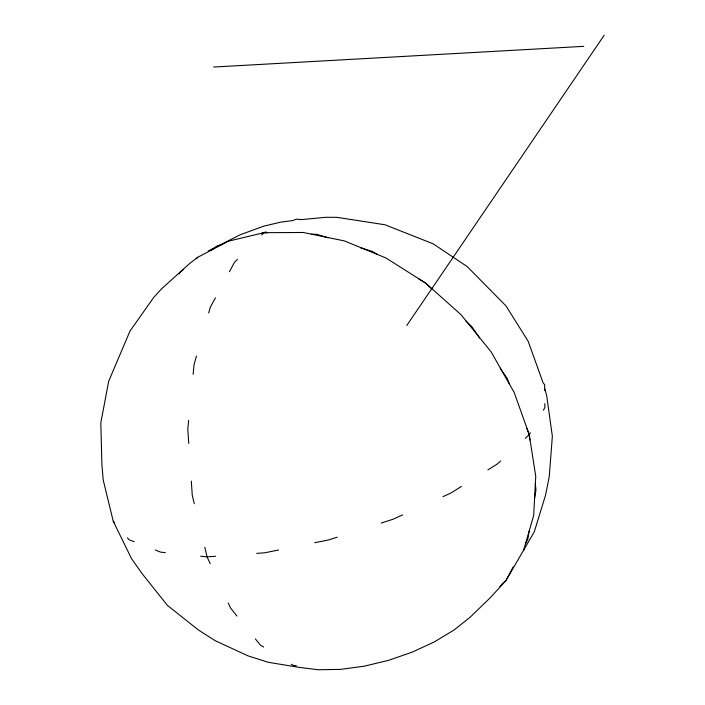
<?xml version="1.0" encoding="UTF-8"?>
<svg xmlns="http://www.w3.org/2000/svg" width="705" height="705" viewBox="0 0 705 705"><rect width="100%" height="100%" fill="white"/><g stroke="black" fill="none" stroke-linecap="round" stroke-linejoin="round"><path stroke-width="1.06" d="M188.649 420.374L187.794 429.133L188.764 443.436M193.126 374.337L194.078 364.467L196.457 356.06M529.102 531.306L527.745 539.501L525.516 543.714M534.584 498.171L535.985 489.702L535.315 484.238M208.662 312.994L210.266 307.336L215.422 297.739M523.489 550.693L533.676 515.505L535.738 476.272L529.235 434.641L514.183 392.491L491.112 351.83L461.017 314.686L425.326 282.872L385.829 257.933L344.463 240.934L303.22 232.483L263.987 232.685L228.394 241.198L197.779 257.272L189.821 263.37L161.419 288.953L153.681 297.492L129.993 331.077L108.685 381.255L100.815 422.833L101.89 464.454L103.203 479.955L113.232 521.198L131.474 558.572L141.987 573.482L167.323 605.295L198.29 629.909L215.201 640.704L248.134 655.906L268.27 662.303L298.894 667.335L318.255 669.75L340.295 669.398L364.044 666.234L388.42 660.382L412.266 652.116L434.483 641.814L454.046 629.997L470.138 617.227L490.724 597.25L505.961 580.541L534.258 531.887L545.573 495.104L549.274 476.474L552.359 436.289L546.666 395.514L544.665 388.385M499.81 586.622L505.961 580.541L513.161 566.979M229.425 271.716L234.421 262.436L237.47 259.361M530.319 432.764L529.235 434.641L525.26 438.298M543.352 410.231L544.886 407.587L544.842 403.639M406.776 325.472L604.185 35.25M179.079 273.945L180.647 271.716L183.247 269.883M261.714 234.976L263.987 232.685L265.988 231.848M196.201 258.726L197.779 257.272M500.647 460.947L497.351 463.969L487.869 469.9M501.942 584.181L505.961 580.541M211.288 250.178L217.581 245.754L222.163 244.468M461.387 486.459L450.707 493.139L442.969 496.628M208.248 250.98L240.176 234.765L263.899 226.12L280.449 222.207L293.068 220.506L296.223 219.184L301.775 219.572L325.728 217.299L336.999 217.351L385 224.772L433.284 243.877L467.318 266.684L505.978 305.891L528.142 341.194L543.097 382.824L544.621 384.657L544.683 390.561M402.59 514.897L392.738 519.347L381.211 523.048M337.228 537.175L328.662 539.924L314.721 542.735M260.85 233.575L263.987 232.685L267.221 232.791M278.546 550.015L264.727 552.799L256.682 553.363M215.704 556.254L207.076 556.862L200.661 556.219M213.65 67.037L583.793 46.345M311.434 234.166L316.836 234.333L328.089 237.796M165.331 552.632L160.775 552.174L155.329 550.041M296.356 665.758L293.13 665.388L291.288 664.242M360.687 247.816L372.143 251.341L377.457 254.487M134.223 541.757L129.05 539.73L127.411 537.809M418.761 278.977L425.326 282.872L431.627 288.803M263.617 647.049L260.215 644.934L255.36 638.897M465.494 320.678L471.751 326.556L479.55 337.977M113.232 521.198L114.651 522.863M236.986 616.055L230.57 608.062L228.244 602.995M500.197 368.204L507.344 378.673L509.574 384.357M210.231 563.736L207.076 556.862L204.776 547.3M526.873 428.605L529.235 434.641L529.896 440.035M194.289 503.731L192.271 495.359L191.302 481.057"/></g></svg>
